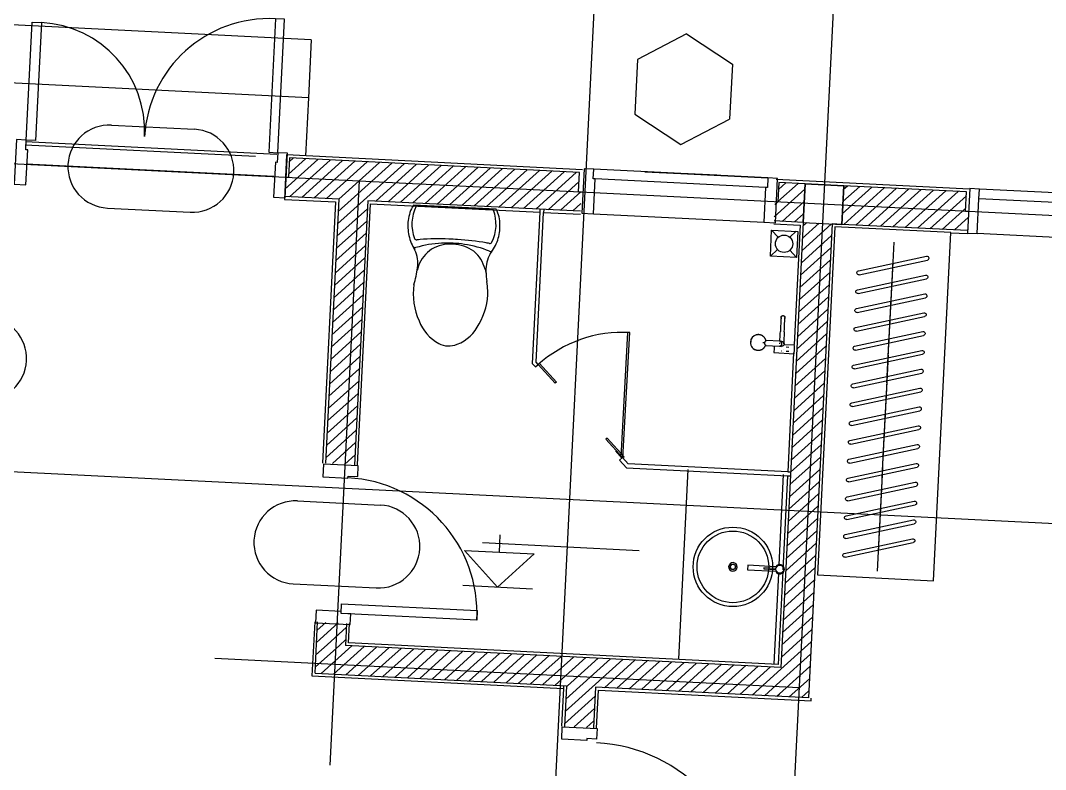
# Model space of a CAD drawing. Extents: x 549999 to 550212, y 1838161 to 1838467.
# Drawn here: x 550081.95 to 550087.24, y 1838359.02 to 1838362.88 of the extents above; entities that cross this region are included whole.
import ezdxf

# ---------------------------------------------------------------- set-up
doc = ezdxf.new("R2010")
doc.units = 0
for name, color, linetype in [('Level 1', 7, 'Continuous'), ('Level 11', 7, 'Continuous'), ('Level 13', 7, 'Continuous'), ('Level 14', 7, 'Continuous'), ('Level 18', 7, 'Continuous'), ('Level 24', 7, 'Continuous'), ('Level 25', 7, 'Continuous'), ('Level 26', 7, 'Continuous'), ('Level 3', 7, 'Continuous'), ('Level 36', 7, 'Continuous'), ('Level 39', 7, 'Continuous'), ('Level 4', 7, 'Continuous'), ('Level 5', 7, 'Continuous'), ('Level 6', 7, 'Continuous'), ('Level 7', 7, 'Continuous'), ('Level 8', 7, 'Continuous'), ('Level 9', 7, 'Continuous')]:
    doc.layers.add(name, color=color, linetype=linetype)

# ---------------------------------------------------------------- blocks, each defined once
blk = doc.blocks.new('FURNI2')
at = {"layer": 'Level 1'}
for p, q in [((-561.62, 439.54), (-561.62, 259.54)), ((-501.62, 439.54), (-561.62, 439.54)), ((-501.62, 259.54), (-501.62, 439.54)), ((-561.62, 259.54), (-501.62, 259.54))]:
    blk.add_line(p, q, dxfattribs=at)
blk = doc.blocks.new('CUADI0')
at = {"layer": 'Level 5'}
for p, q in [((-46.5, 9), (-40, 9)), ((-46.5, -9), (-46.5, 9)), ((-40, 9), (-40, -4)), ((41, 9), (47.5, 9)), ((41, -4), (41, 9)), ((47.5, 9), (47.5, -9)), ((-41, -4), (-41, -9)), ((-40, -4), (-41, -4)), ((42, -4), (41, -4)), ((42, -9), (42, -4)), ((-41, -9), (-46.5, -9)), ((-36.5, -9), (-41, -9)), ((-41, -9), (-41, -90.62)), ((-36.5, -90.62), (-36.5, -9)), ((47.5, -9), (42, -9)), ((-41, -90.62), (-36.5, -90.62))]:
    blk.add_line(p, q, dxfattribs=at)
blk.add_arc((-41.5, -9), 81.62, 270, 0, dxfattribs=at)
blk = doc.blocks.new('CUA_D3')
at = {"layer": 'Level 5'}
for p, q in [((60.35, 80.47), (60.35, 11.5)), ((65, 80.47), (60.35, 80.47)), ((65, 11.5), (65, 80.47)), ((-65, 11.5), (-65, 72.5)), ((-65, 72.5), (-60.24, 72.5)), ((-60.24, 72.5), (-60.24, 11.5)), ((-70, 11.5), (-70, -11.5)), ((-65, 11.5), (-70, 11.5)), ((-65, 6.5), (-65, 11.5)), ((-60.24, 11.5), (-65, 11.5)), ((60.35, 11.5), (65, 11.5)), ((70, 11.5), (65, 11.5)), ((65, 11.5), (65, 6.5)), ((70, -11.5), (70, 11.5)), ((-64, 6.5), (-65, 6.5)), ((-64, -11.5), (-64, 6.5)), ((65, 6.5), (64, 6.5)), ((64, 6.5), (64, -11.5)), ((-70, -11.5), (-64, -11.5)), ((64, -11.5), (70, -11.5))]:
    blk.add_line(p, q, dxfattribs=at)
for centre, radius, start, end in [((60.35, 16.05), 64.43, 90, 179.7467), ((-60.24, 16.33), 56.17, 0, 90)]:
    blk.add_arc(centre, radius, start, end, dxfattribs=at)
blk = doc.blocks.new('CUA_W0')
at = {"layer": 'Level 5'}
for p, q in [((64, 1), (18.81, 46.74)), ((65, 1.41), (19.52, 47.44)), ((0, 2.22), (0, 1.3)), ((0, 2.22), (13, 2.22)), ((13, 1.3), (0, 1.3)), ((13, 2.22), (13, 1.3)), ((52, 2.22), (52, 1.3)), ((52, 2.22), (65, 2.22)), ((65, 1.3), (52, 1.3)), ((65, 1), (59.9, 1)), ((65, 2.22), (65, 1.3))]:
    blk.add_line(p, q, dxfattribs=at)
blk.add_arc((65, 1), 65, 134.398, 180, dxfattribs=at)
blk = doc.blocks.new('SO1100')
at = {"layer": 'Level 7'}
for p, q in [((-60, 11.5), (-65, 11.5)), ((-65, 11.5), (-65, -11.5)), ((-60, 6.5), (-60, 11.5)), ((60, 11.5), (-60, 11.5)), ((65, 11.5), (60, 11.5)), ((60, 6.5), (60, 11.5)), ((65, -11.5), (65, 11.5)), ((-60, -11.5), (-60, 6.5)), ((60, 6.5), (-60, 6.5)), ((60, -11.5), (60, 6.5)), ((-65, -11.5), (-60, -11.5)), ((60, -11.5), (-60, -11.5)), ((60, -11.5), (65, -11.5))]:
    blk.add_line(p, q, dxfattribs=at)
blk = doc.blocks.new('TOILET')
at = {"layer": 'Level 3'}
for p, q in [((21.42, -1.91), (-21.42, -1.91)), ((19.4, -1.99), (-19.4, -1.99)), ((-17.17, -33.03), (-17.86, -35.55)), ((17.17, -33.03), (17.86, -35.55))]:
    blk.add_line(p, q, dxfattribs=at)
for centre, radius, start, end in [((-4.61, -11.11), 19.16, 151.2809, 176.4513), ((-0.98, -10.72), 20.73, 156.2862, 203.7138), ((-19.37, -2.64), 0.648, 92.3168, 156.2862), ((19.37, -2.64), 0.648, 23.7138, 87.6832), ((0.98, -10.72), 20.73, 336.2862, 23.7138), ((4.61, -11.11), 19.16, 3.5487, 28.7191), ((0.19, -11.41), 23.97, 176.4513, 195.2961), ((-0.19, -11.41), 23.97, 344.7039, 3.5487), ((-0.4, -11.57), 23.36, 195.2961, 215.2147), ((-18.91, -18.55), 1.17, 205.4105, 277.5788), ((0.06, -79.21), 58.69, 95.8322, 108.9927), ((17.89, -295.13), 277.84, 97.2351, 97.5788), ((-1.43, -140.04), 121.56, 90.3974, 97.407), ((0, -41.6), 20.61, 90, 122.0732), ((0, -78.67), 58.15, 84.1678, 95.8322), ((0, -346.28), 327.8, 89.6026, 90.3974), ((0, -41.6), 20.61, 57.9268, 90), ((1.43, -140.04), 121.56, 82.593, 89.6026), ((-0.06, -79.21), 58.69, 71.0073, 84.1678), ((-17.89, -295.13), 277.84, 82.4212, 82.7649), ((18.91, -18.55), 1.17, 262.4212, 334.5895), ((0.4, -11.57), 23.36, 324.7853, 344.7039), ((-19.5, -22.41), 1.38, 230.6724, 288.9927), ((-34.35, -32.74), 16.73, 355.4559, 27.38), ((-0.04, -38.4), 17.95, 127.4036, 162.5964), ((0.04, -38.4), 17.95, 17.4036, 52.5964), ((34.35, -32.74), 16.73, 152.62, 184.5441), ((19.5, -22.41), 1.38, 251.0073, 309.3276), ((-71.92, -29.75), 54.43, 346.0536, 355.4559), ((71.92, -29.75), 54.43, 184.5441, 190.2879), ((-194.83, -80.51), 217.12, 9.681, 10.8949), ((13.71, -46.12), 32.98, 174.3487, 207.6878), ((-13.71, -46.12), 32.98, 332.3122, 3.6835), ((4.51, -52.86), 21.76, 203.2216, 244.7718), ((-4.51, -52.86), 21.76, 295.2282, 336.7784), ((0, -62.44), 11.17, 244.7718, 295.2282)]:
    blk.add_arc(centre, radius, start, end, dxfattribs=at)
blk = doc.blocks.new('___V__')
at = {"layer": 'Level 3'}
for p, q in [((3.75, 8.49), (3.88, 2.89)), ((6, 8.49), (3.86, 8.49)), ((5, 5.61), (5, 4.26)), ((8.14, 8.49), (6, 8.49)), ((7, 4.26), (7, 5.61)), ((8, -2.01), (8.25, 8.49)), ((-9.89, 2.78), (-9.86, 2.78)), ((2.09, 0.87), (2.09, -6.52)), ((4.59, -6.57), (4.59, 0.79)), ((5, 1.82), (5, 1.78)), ((6, 0.78), (5.99, 0.78)), ((7, 1.78), (7, 1.85)), ((4.59, -2.01), (6, -2.01)), ((6, -2.01), (8, -2.01)), ((-0.77, -10.58), (-0.75, -10.8)), ((7.25, -10.8), (7.27, -10.58))]:
    blk.add_line(p, q, dxfattribs=at)
for points in [[(-10.24, 0.78), (-10.28, 0.78), (-10.32, 0.78), (-10.36, 0.78), (-10.4, 0.79), (-10.43, 0.8), (-10.47, 0.81), (-10.51, 0.82), (-10.55, 0.83), (-10.59, 0.84), (-10.63, 0.86), (-10.66, 0.87), (-10.7, 0.89), (-10.73, 0.91), (-10.77, 0.93), (-10.8, 0.95), (-10.83, 0.98), (-10.86, 1), (-10.9, 1.03), (-10.92, 1.05), (-10.95, 1.08), (-10.98, 1.11), (-11.01, 1.14), (-11.03, 1.17), (-11.06, 1.2), (-11.08, 1.24), (-11.1, 1.27), (-11.12, 1.31), (-11.14, 1.34), (-11.15, 1.38), (-11.17, 1.41), (-11.18, 1.45), (-11.19, 1.49), (-11.2, 1.53), (-11.21, 1.57), (-11.22, 1.61), (-11.23, 1.65), (-11.23, 1.69), (-11.23, 1.73), (-11.24, 1.77), (-11.24, 1.81), (-11.23, 1.85), (-11.23, 1.89), (-11.22, 1.93), (-11.22, 1.97), (-11.21, 2), (-11.2, 2.04), (-11.19, 2.08), (-11.18, 2.12), (-11.16, 2.16), (-11.15, 2.19), (-11.13, 2.23), (-11.11, 2.26), (-11.09, 2.3), (-11.07, 2.33), (-11.04, 2.37), (-11.02, 2.4), (-10.99, 2.43), (-10.97, 2.46), (-10.94, 2.49), (-10.91, 2.51), (-10.88, 2.54), (-10.85, 2.57), (-10.82, 2.59), (-10.79, 2.61), (-10.75, 2.63), (-10.72, 2.65), (-10.68, 2.67), (-10.65, 2.69), (-10.61, 2.71), (-10.57, 2.72), (-10.53, 2.73), (-10.49, 2.74), (-10.46, 2.75), (-10.42, 2.76), (-10.38, 2.77), (-10.34, 2.77), (-10.3, 2.78), (-10.26, 2.78), (-10.24, 2.78)], [(-2.92, 2.78), (-4.23, 2.78), (-5.42, 2.78), (-6.48, 2.78), (-7.42, 2.78), (-8.22, 2.78), (-8.89, 2.78), (-9.42, 2.78), (-9.82, 2.78), (-10.09, 2.78), (-10.22, 2.78), (-10.24, 2.78)], [(-10.24, 2.78), (-10.17, 2.78), (-9.96, 2.78), (-9.89, 2.78)], [(-9.89, 0.78), (-10.13, 0.78), (-10.23, 0.78), (-10.24, 0.78)], [(-10.24, 0.78), (-10.17, 0.78), (-9.96, 0.78), (-9.63, 0.78), (-9.15, 0.78), (-8.55, 0.78), (-7.81, 0.78), (-6.93, 0.78), (-5.93, 0.78), (-4.8, 0.78), (-3.54, 0.78), (-2.92, 0.78)], [(-9.86, 0.78), (-9.89, 0.78), (-9.89, 0.78)], [(-2.92, 2.78), (-1.79, 2.78), (-0.77, 2.78), (0.14, 2.78), (0.94, 2.78), (1.63, 2.78), (2.2, 2.78), (2.61, 2.78)], [(2.09, 0.78), (1.56, 0.78), (0.86, 0.78), (0.05, 0.78), (-0.87, 0.78), (-1.9, 0.78), (-2.92, 0.78)], [(2.09, 1.78), (2.09, 1.77), (2.09, 1.75), (2.09, 1.73), (2.09, 1.7), (2.09, 1.67), (2.09, 1.63), (2.09, 1.58), (2.09, 1.53), (2.09, 1.47), (2.09, 1.41), (2.09, 1.34), (2.09, 1.26), (2.09, 1.18), (2.09, 1.09), (2.09, 1), (2.09, 0.9), (2.09, 0.83)], [(2.66, 2.78), (3.01, 2.78), (3.24, 2.78), (3.34, 2.78)], [(3.34, 0.78), (3.22, 0.78), (2.98, 0.78), (2.82, 0.78)], [(4.59, 0.83), (4.59, 0.93), (4.59, 1.03), (4.59, 1.12), (4.59, 1.21), (4.59, 1.29), (4.59, 1.36), (4.59, 1.43), (4.59, 1.49), (4.59, 1.55), (4.59, 1.6), (4.59, 1.64), (4.59, 1.68), (4.59, 1.71), (4.59, 1.74), (4.59, 1.76), (4.59, 1.77), (4.59, 1.78)], [(5.99, 2.78), (6, 2.78), (6, 2.78)], [(2.18, -6.4), (2.02, -6.45), (1.87, -6.5), (1.72, -6.55), (1.57, -6.62), (1.43, -6.69), (1.29, -6.76), (1.15, -6.84), (1.01, -6.93), (0.88, -7.02), (0.75, -7.11), (0.62, -7.21), (0.5, -7.32), (0.39, -7.43), (0.28, -7.55), (0.17, -7.67), (0.07, -7.79), (-0.03, -7.92), (-0.12, -8.05), (-0.21, -8.18), (-0.29, -8.32), (-0.36, -8.46), (-0.43, -8.61), (-0.5, -8.75), (-0.55, -8.9), (-0.61, -9.05), (-0.65, -9.21), (-0.69, -9.36), (-0.72, -9.52), (-0.75, -9.68), (-0.77, -9.84), (-0.78, -10), (-0.79, -10.16), (-0.79, -10.32), (-0.78, -10.48), (-0.77, -10.64), (-0.75, -10.79), (-0.72, -10.95), (-0.69, -11.11), (-0.65, -11.26), (-0.61, -11.42), (-0.56, -11.57), (-0.55, -11.6)], [(7.05, -11.6), (7.1, -11.45), (7.14, -11.29), (7.18, -11.14), (7.22, -10.98), (7.24, -10.82), (7.27, -10.67), (7.28, -10.51), (7.29, -10.35), (7.29, -10.19), (7.28, -10.03), (7.27, -9.87), (7.25, -9.71), (7.23, -9.55), (7.2, -9.39), (7.16, -9.24), (7.11, -9.08), (7.06, -8.93), (7.01, -8.78), (6.95, -8.63), (6.88, -8.49), (6.8, -8.35), (6.72, -8.21), (6.64, -8.07), (6.55, -7.94), (6.45, -7.81), (6.35, -7.69), (6.24, -7.57), (6.13, -7.45), (6.02, -7.34), (5.9, -7.23), (5.77, -7.13), (5.65, -7.04), (5.52, -6.94), (5.38, -6.86), (5.24, -6.78), (5.1, -6.7), (4.95, -6.63), (4.81, -6.57), (4.66, -6.51), (4.52, -6.46)]]:
    blk.add_lwpolyline(points, dxfattribs=at)
for centre, major_axis, start_param, end_param in [((3.25, -10.25), (4.04, 0), 3.224486, 3.28342), ((3.25, -10.25), (4.04, 0), 2.807097, 2.848132), ((3.25, -10.25), (4.04, 0), 5.808134, 6.228395), ((3.25, -10.25), (4.04, 0), 0.265335, 0.301153), ((3.25, -10.47), (4.02, 0), 3.224486, 3.249095), ((3.25, -10.47), (4.02, 0), 3.262073, 3.311483), ((3.25, -10.25), (4.04, 0), 3.384639, 3.759743), ((3.25, -10.47), (4.02, 0), 3.402009, 4.712389), ((3.25, -10.25), (4.04, 0), 4.16153, 4.302053), ((3.25, -10.25), (4.04, 0), 4.558722, 4.712389), ((3.25, -10.47), (-4.02, 0), 1.570796, 3.097693)]:
    blk.add_ellipse(centre, major_axis=major_axis, ratio=0.98191, start_param=start_param, end_param=end_param, dxfattribs=at)
for points, degree in [([(2.11, 1.56), (2.09, 1.7), (2.09, 2), (2.24, 2.41), (2.52, 2.75), (2.91, 2.98), (3.2, 3.03), (3.34, 3.03)], 3), ([(2.09, 0.83), (2.09, 0.95), (2.16, 1.19), (2.44, 1.5), (2.85, 1.7), (3.18, 1.75), (3.34, 1.75)], 3), ([(3.34, 3.03), (3.49, 3.03), (3.78, 2.98), (4.16, 2.76), (4.34, 2.54), (4.41, 2.42)], 3), ([(3.34, 1.75), (3.51, 1.75), (3.83, 1.7), (4.25, 1.5), (4.53, 1.19), (4.59, 0.95), (4.59, 0.83)], 3), ([(4.43, 2.4), (4.5, 2.28), (4.57, 2.07), (4.59, 1.85), (4.59, 1.78)], 3), ([(2.12, -6.45), (2.14, -6.42), (2.16, -6.4), (2.21, -6.4), (2.26, -6.41), (2.29, -6.44), (2.31, -6.48)], 3), ([(2.31, -6.48), (2.33, -6.51), (2.36, -6.57), (2.42, -6.65), (2.47, -6.71), (2.51, -6.76), (2.55, -6.79), (2.58, -6.82), (2.6, -6.84), (2.63, -6.86), (2.67, -6.89), (2.72, -6.92), (2.77, -6.95), (2.82, -6.97), (2.86, -6.99), (2.9, -7), (2.96, -7.02), (3.07, -7.04), (3.17, -7.07), (3.25, -7.08)], 3), ([(3.15, -7.64), (3.12, -7.63), (3.07, -7.61), (3.02, -7.59), (2.99, -7.58)], 3), ([(3.25, -7.08), (3.27, -7.08), (3.3, -7.08), (3.33, -7.09), (3.34, -7.09)], 3), ([(3.3, -7.67), (3.28, -7.67), (3.27, -7.66), (3.25, -7.66)], 2), ([(3.34, -7.09), (3.41, -7.09), (3.51, -7.09), (3.62, -7.08), (3.68, -7.07), (3.72, -7.07), (3.76, -7.06), (3.81, -7.05), (3.87, -7.03), (3.92, -7.01), (3.96, -6.99), (3.98, -6.98), (3.99, -6.98), (4, -6.97), (4.02, -6.96), (4.05, -6.94), (4.09, -6.92), (4.13, -6.89), (4.15, -6.86), (4.17, -6.85), (4.19, -6.83), (4.22, -6.8), (4.24, -6.77), (4.28, -6.73), (4.31, -6.68), (4.36, -6.62), (4.38, -6.56), (4.4, -6.53)], 3), ([(3.55, -7.63), (3.53, -7.64), (3.47, -7.66), (3.4, -7.67), (3.34, -7.67)], 3), ([(4.4, -6.53), (4.41, -6.52), (4.43, -6.49), (4.46, -6.46), (4.49, -6.45), (4.53, -6.46), (4.56, -6.48), (4.57, -6.51)], 3)]:
    blk.add_open_spline(points, degree=degree, dxfattribs=at)
blk = doc.blocks.new('___B__')
at = {"layer": 'Level 3'}
for p, q in [((-49, 54.13), (49, 54.13)), ((1.19, 20.92), (-1.2, 20.92)), ((-1.2, 20.92), (-1.2, 6.42)), ((1.19, 6.43), (1.19, 20.92)), ((-0.3, 12.56), (-0.3, 6.33)), ((0.29, 12.56), (-0.3, 12.56)), ((0.29, 6.33), (0.29, 12.56)), ((-2.29, 5), (-49, 5)), ((49, 5), (2.29, 5))]:
    blk.add_line(p, q, dxfattribs=at)
for centre, radius in [((0, 28.62), 20.5), ((0, 28.62), 18.5), ((0, 28.62), 1.37), ((0, 4.35), 2)]:
    blk.add_circle(centre, radius, dxfattribs=at)
for centre, radius, start, end in [((0, 28.62), 2.2, 0, 180), ((0, 28.62), 2.2, 180, 0), ((0, 28.62), 1.37, 0, 180), ((0, 28.62), 1.37, 180, 0), ((0, 4.35), 2.39, 120.1574, 60.2316)]:
    blk.add_arc(centre, radius, start, end, dxfattribs=at)
blk = doc.blocks.new('D820X2')
at = {"layer": 'Level 5'}
for p, q in [((30.5, 4), (30.5, 74.12)), ((30.5, 74.12), (35.5, 74.12)), ((35.5, 74.12), (35.5, 4)), ((-35.5, 9), (-41, 9)), ((-41, 9), (-41, -9)), ((-35.5, 4), (-35.5, 9)), ((41, 9), (35.5, 9)), ((35.5, 9), (35.5, 4)), ((41, -9), (41, 9)), ((-34.5, 4), (-35.5, 4)), ((-34.5, -9), (-34.5, 4)), ((35.5, 4), (30.5, 4)), ((35.5, 4), (34.5, 4)), ((34.5, 4), (34.5, -9)), ((-41, -9), (-34.5, -9)), ((34.5, -9), (41, -9))]:
    blk.add_line(p, q, dxfattribs=at)
blk.add_arc((35.5, 4), 70.12, 90, 180, dxfattribs=at)
blk = doc.blocks.new('CUA_S1')
at = {"layer": 'Level 7'}
for p, q in [((-45, 11.5), (-50, 11.5)), ((-50, 11.5), (-50, -11.5)), ((-45, 6.5), (-45, 11.5)), ((45, 11.5), (-45, 11.5)), ((0, 11.5), (-45, 11.5)), ((-18.56, 11.5), (0, 11.5)), ((0, 11.5), (45, 11.5)), ((18.56, 11.5), (0, 11.5)), ((50, 11.5), (45, 11.5)), ((45, 11.5), (45, 6.5)), ((50, -11.5), (50, 11.5)), ((-44, 6.5), (-45, 6.5)), ((-44, -11.5), (-44, 6.5)), ((44, 6.5), (-44, 6.5)), ((45, 6.5), (44, 6.5)), ((44, 6.5), (44, -11.5)), ((-50, -11.5), (-44, -11.5)), ((-44, -11.5), (44, -11.5)), ((44, -11.5), (50, -11.5))]:
    blk.add_line(p, q, dxfattribs=at)
blk = doc.blocks.new('REPEAT')
at = {"layer": 'Level 11'}
for p, q in [((-151.62, -17.13), (-142.31, 17.65)), ((-149.69, -17.65), (-140.38, 17.13)), ((-141.89, -17.13), (-132.57, 17.65)), ((-139.96, -17.65), (-130.64, 17.13)), ((-132.16, -17.13), (-122.84, 17.65)), ((-130.23, -17.65), (-120.91, 17.13)), ((-122.42, -17.13), (-113.11, 17.65)), ((-120.49, -17.65), (-111.18, 17.13)), ((-112.69, -17.13), (-103.37, 17.65)), ((-110.76, -17.65), (-101.44, 17.13)), ((-102.96, -17.13), (-93.64, 17.65)), ((-101.03, -17.65), (-91.71, 17.13)), ((-93.22, -17.13), (-83.91, 17.65)), ((-91.29, -17.65), (-81.98, 17.13)), ((-83.49, -17.13), (-74.17, 17.65)), ((-81.56, -17.65), (-72.24, 17.13)), ((-73.76, -17.13), (-64.44, 17.65)), ((-71.83, -17.65), (-62.51, 17.13)), ((-64.02, -17.13), (-54.71, 17.65)), ((-62.09, -17.65), (-52.78, 17.13)), ((-54.29, -17.13), (-44.97, 17.65)), ((-52.36, -17.65), (-43.04, 17.13)), ((-44.56, -17.13), (-35.24, 17.65)), ((-42.63, -17.65), (-33.31, 17.13)), ((-34.82, -17.13), (-25.51, 17.65)), ((-32.89, -17.65), (-23.58, 17.13)), ((-25.09, -17.13), (-15.77, 17.65)), ((-23.16, -17.65), (-13.84, 17.13)), ((-15.36, -17.13), (-6.04, 17.65)), ((-13.43, -17.65), (-4.11, 17.13)), ((-5.62, -17.13), (3.69, 17.65)), ((-3.69, -17.65), (5.62, 17.13)), ((-158, 0), (-134, 0)), ((-148.27, 0), (-124.27, 0)), ((-138.53, 0), (-114.53, 0)), ((-128.8, 0), (-104.8, 0)), ((-119.07, 0), (-95.07, 0)), ((-109.33, 0), (-85.33, 0)), ((-99.6, 0), (-75.6, 0)), ((-89.87, 0), (-65.87, 0)), ((-80.13, 0), (-56.13, 0)), ((-70.4, 0), (-46.4, 0)), ((-60.67, 0), (-36.67, 0)), ((-50.93, 0), (-26.93, 0)), ((-41.2, 0), (-17.2, 0)), ((-31.47, 0), (-7.47, 0)), ((-21.73, 0), (2.27, 0)), ((-12, 0), (12, 0))]:
    blk.add_line(p, q, dxfattribs=at)
for centre, start, end in [((-141.34, 17.39), 345, 165), ((-131.61, 17.39), 345, 165), ((-121.87, 17.39), 345, 165), ((-112.14, 17.39), 345, 165), ((-102.41, 17.39), 345, 165), ((-92.67, 17.39), 345, 165), ((-82.94, 17.39), 345, 165), ((-73.21, 17.39), 345, 165), ((-63.47, 17.39), 345, 165), ((-53.74, 17.39), 345, 165), ((-44.01, 17.39), 345, 165), ((-34.27, 17.39), 345, 165), ((-24.54, 17.39), 345, 165), ((-14.81, 17.39), 345, 165), ((-5.07, 17.39), 345, 165), ((4.66, 17.39), 345, 165), ((-150.66, -17.39), 165, 345), ((-140.93, -17.39), 165, 345), ((-131.19, -17.39), 165, 345), ((-121.46, -17.39), 165, 345), ((-111.73, -17.39), 165, 345), ((-101.99, -17.39), 165, 345), ((-92.26, -17.39), 165, 345), ((-82.53, -17.39), 165, 345), ((-72.79, -17.39), 165, 345), ((-63.06, -17.39), 165, 345), ((-53.33, -17.39), 165, 345), ((-43.59, -17.39), 165, 345), ((-33.86, -17.39), 165, 345), ((-24.13, -17.39), 165, 345), ((-14.39, -17.39), 165, 345), ((-4.66, -17.39), 165, 345)]:
    blk.add_arc(centre, 1, start, end, dxfattribs=at)
blk = doc.blocks.new('SPOT_E')
at = {"layer": 'Level 24'}
for p, q in [((0, 0.2), (0, 0.3)), ((-0.1, 0.25), (0.8, 0.25)), ((0, 0), (-0.2, 0.2)), ((-0.2, 0.2), (0.2, 0.2)), ((0, 0), (-0.2, 0.2)), ((-0.2, 0.2), (0.2, 0.2)), ((0.2, 0.2), (0, 0)), ((0.2, 0.2), (0, 0)), ((-0.2, 0), (0.2, 0))]:
    blk.add_line(p, q, dxfattribs=at)
blk = doc.blocks.new('DOOR_T')
at = {"layer": 'Level 25'}
for p, q in [((-0.2381, 0.2381), (0.2381, 0.2381)), ((-0.2381, -0.2381), (0.2381, -0.2381))]:
    blk.add_line(p, q, dxfattribs=at)
for centre, start, end in [((-0.2381, 0), 90, 270), ((0.2381, 0), 270, 90)]:
    blk.add_arc(centre, 0.2381, start, end, dxfattribs=at)
blk = doc.blocks.new('WINDOW')
at = {"layer": 'Level 26'}
for p, q in [((0, 0.3175), (-0.2721, 0.1573)), ((0, 0.3175), (0.2718, 0.1574)), ((-0.2721, 0.1573), (-0.2721, -0.1572)), ((0.2718, 0.1574), (0.2718, -0.1585)), ((-0.2721, -0.1572), (0, -0.3175)), ((0, -0.3175), (0.2718, -0.1585))]:
    blk.add_line(p, q, dxfattribs=at)

msp = doc.modelspace()

# ---------------------------------------------------------------- linework, layer by layer
at = {"layer": 'Level 13'}
for p, q in [((550085.8176, 1838361.6681), (550085.8243, 1838361.8029)), ((550085.8243, 1838361.8029), (550085.9591, 1838361.7962)), ((550085.8582, 1838361.7655), (550085.8243, 1838361.8029)), ((550085.9174, 1838361.7665), (550085.9507, 1838361.7966)), ((550085.9591, 1838361.7962), (550085.9524, 1838361.6613)), ((550085.8176, 1838361.6681), (550085.855, 1838361.7019)), ((550085.9524, 1838361.6613), (550085.8176, 1838361.6681)), ((550085.9186, 1838361.6988), (550085.9524, 1838361.6613))]:
    msp.add_line(p, q, dxfattribs=at)
msp.add_circle((550085.8884, 1838361.7321), 0.045, dxfattribs=at)
at = {"layer": 'Level 14'}
for p, q in [((550083.3118, 1838362.0138), (550083.482, 1838362.1678)), ((550083.3307, 1838362.0916), (550083.4185, 1838362.171)), ((550083.3339, 1838362.1551), (550083.3549, 1838362.1742)), ((550083.3359, 1838361.9749), (550083.5456, 1838362.1646)), ((550083.3994, 1838361.9717), (550083.6092, 1838362.1614)), ((550083.463, 1838361.9685), (550083.6727, 1838362.1583)), ((550083.5265, 1838361.9653), (550083.7363, 1838362.1551)), ((550083.5901, 1838361.9622), (550083.7998, 1838362.1519)), ((550083.6537, 1838361.959), (550083.8634, 1838362.1487)), ((550083.7172, 1838361.9558), (550083.927, 1838362.1456)), ((550083.7808, 1838361.9526), (550083.9905, 1838362.1424)), ((550083.8443, 1838361.9494), (550084.0541, 1838362.1392)), ((550083.9079, 1838361.9463), (550084.1176, 1838362.136)), ((550083.9715, 1838361.9431), (550084.1812, 1838362.1329)), ((550084.035, 1838361.9399), (550084.2448, 1838362.1297)), ((550084.0986, 1838361.9367), (550084.3083, 1838362.1265)), ((550084.1621, 1838361.9336), (550084.3719, 1838362.1233)), ((550084.2257, 1838361.9304), (550084.4354, 1838362.1201)), ((550084.2893, 1838361.9272), (550084.499, 1838362.117)), ((550084.3528, 1838361.924), (550084.5626, 1838362.1138)), ((550084.4164, 1838361.9208), (550084.6261, 1838362.1106)), ((550084.4799, 1838361.9177), (550084.6897, 1838362.1074)), ((550084.5435, 1838361.9145), (550084.7532, 1838362.1043)), ((550084.6071, 1838361.9113), (550084.8168, 1838362.1011)), ((550084.6706, 1838361.9081), (550084.8306, 1838362.0529)), ((550085.8568, 1838361.9497), (550085.9609, 1838362.0439)), ((550085.86, 1838362.0132), (550085.8973, 1838362.0471)), ((550084.7342, 1838361.905), (550084.839, 1838361.9998)), ((550085.8379, 1838361.8719), (550085.9952, 1838362.0142)), ((550086.189, 1838361.8862), (550086.3422, 1838362.0248)), ((550086.1922, 1838361.9497), (550086.2787, 1838362.028)), ((550086.1954, 1838362.0133), (550086.2151, 1838362.0312)), ((550086.1961, 1838361.8319), (550086.4058, 1838362.0216)), ((550086.2596, 1838361.8287), (550086.4694, 1838362.0185)), ((550086.3232, 1838361.8255), (550086.5329, 1838362.0153)), ((550086.3867, 1838361.8223), (550086.5965, 1838362.0121)), ((550086.4503, 1838361.8192), (550086.66, 1838362.0089)), ((550086.5139, 1838361.816), (550086.7236, 1838362.0057)), ((550086.5774, 1838361.8128), (550086.7872, 1838362.0026)), ((550083.5832, 1838361.8345), (550083.7172, 1838361.9558)), ((550083.5864, 1838361.8981), (550083.6537, 1838361.959)), ((550083.5895, 1838361.9617), (550083.5901, 1838361.9622)), ((550084.7977, 1838361.9018), (550084.84, 1838361.94)), ((550085.841, 1838361.9355), (550085.856, 1838361.949)), ((550085.8783, 1838361.8478), (550085.992, 1838361.9507)), ((550086.641, 1838361.8096), (550086.8295, 1838361.9802)), ((550083.58, 1838361.771), (550083.7373, 1838361.9133)), ((550085.9418, 1838361.8446), (550085.9888, 1838361.8871)), ((550086.7045, 1838361.8065), (550086.8263, 1838361.9166)), ((550083.5768, 1838361.7074), (550083.7341, 1838361.8497)), ((550085.9793, 1838361.6964), (550086.1325, 1838361.835)), ((550085.9825, 1838361.76), (550086.0689, 1838361.8382)), ((550085.9856, 1838361.8235), (550086.0054, 1838361.8414)), ((550086.7681, 1838361.8033), (550086.8389, 1838361.8673)), ((550083.5737, 1838361.6438), (550083.731, 1838361.7862)), ((550085.9761, 1838361.6329), (550086.1334, 1838361.7752)), ((550086.8317, 1838361.8001), (550086.8357, 1838361.8038)), ((550083.5705, 1838361.5803), (550083.7278, 1838361.7226)), ((550085.9729, 1838361.5693), (550086.1302, 1838361.7116)), ((550083.5673, 1838361.5167), (550083.7246, 1838361.6591)), ((550085.9697, 1838361.5057), (550086.1271, 1838361.6481)), ((550083.5641, 1838361.4532), (550083.7214, 1838361.5955)), ((550085.9666, 1838361.4422), (550086.1239, 1838361.5845)), ((550083.5609, 1838361.3896), (550083.7182, 1838361.5319)), ((550085.9634, 1838361.3786), (550086.1207, 1838361.5209)), ((550083.5578, 1838361.326), (550083.7151, 1838361.4684)), ((550085.9602, 1838361.3151), (550086.1175, 1838361.4574)), ((550083.5546, 1838361.2625), (550083.7119, 1838361.4048)), ((550085.957, 1838361.2515), (550086.1143, 1838361.3938)), ((550083.5514, 1838361.1989), (550083.7087, 1838361.3413)), ((550085.9539, 1838361.1879), (550086.1112, 1838361.3303)), ((550083.5482, 1838361.1354), (550083.7055, 1838361.2777)), ((550085.9507, 1838361.1244), (550086.108, 1838361.2667)), ((550083.5451, 1838361.0718), (550083.7024, 1838361.2141)), ((550085.9475, 1838361.0608), (550086.1048, 1838361.2031)), ((550083.5419, 1838361.0082), (550083.6992, 1838361.1506)), ((550085.9443, 1838360.9973), (550086.1016, 1838361.1396)), ((550083.5387, 1838360.9447), (550083.696, 1838361.087)), ((550085.9411, 1838360.9337), (550086.0985, 1838361.076)), ((550083.5355, 1838360.8811), (550083.6928, 1838361.0235)), ((550085.938, 1838360.8701), (550086.0953, 1838361.0125)), ((550083.5323, 1838360.8176), (550083.6896, 1838360.9599)), ((550085.9348, 1838360.8066), (550086.0921, 1838360.9489)), ((550083.5292, 1838360.754), (550083.6865, 1838360.8963)), ((550085.9316, 1838360.743), (550086.0889, 1838360.8853)), ((550083.526, 1838360.6904), (550083.6833, 1838360.8328)), ((550085.9284, 1838360.6795), (550086.0857, 1838360.8218)), ((550083.5228, 1838360.6269), (550083.6801, 1838360.7692)), ((550085.9253, 1838360.6159), (550086.0826, 1838360.7582)), ((550083.557, 1838360.5971), (550083.6769, 1838360.7056)), ((550085.9221, 1838360.5523), (550086.0794, 1838360.6947)), ((550083.6205, 1838360.5939), (550083.6738, 1838360.6421)), ((550085.9189, 1838360.4888), (550086.0762, 1838360.6311)), ((550085.9157, 1838360.4252), (550086.073, 1838360.5675)), ((550085.9126, 1838360.3617), (550086.0699, 1838360.504)), ((550085.9094, 1838360.2981), (550086.0667, 1838360.4404)), ((550085.9062, 1838360.2345), (550086.0635, 1838360.3769)), ((550085.903, 1838360.171), (550086.0603, 1838360.3133)), ((550085.8998, 1838360.1074), (550086.0571, 1838360.2497)), ((550085.8967, 1838360.0438), (550086.054, 1838360.1862)), ((550085.8935, 1838359.9803), (550086.0508, 1838360.1226)), ((550085.8903, 1838359.9167), (550086.0476, 1838360.0591)), ((550085.8871, 1838359.8532), (550086.0444, 1838359.9955)), ((550085.884, 1838359.7896), (550086.0413, 1838359.9319)), ((550085.8808, 1838359.726), (550086.0381, 1838359.8684)), ((550083.4752, 1838359.6735), (550083.5869, 1838359.7746)), ((550083.4783, 1838359.737), (550083.5233, 1838359.7778)), ((550085.8776, 1838359.6625), (550086.0349, 1838359.8048)), ((550083.5299, 1838359.6623), (550083.6293, 1838359.7522)), ((550085.8744, 1838359.5989), (550086.0317, 1838359.7413)), ((550083.4688, 1838359.5464), (550083.5934, 1838359.6591)), ((550083.472, 1838359.6099), (550083.5299, 1838359.6623)), ((550083.4997, 1838359.5136), (550083.657, 1838359.6559)), ((550083.5934, 1838359.6591), (550083.6261, 1838359.6887)), ((550085.8712, 1838359.5354), (550086.0285, 1838359.6777)), ((550083.5632, 1838359.5104), (550083.7205, 1838359.6528)), ((550083.6268, 1838359.5073), (550083.7841, 1838359.6496)), ((550083.6904, 1838359.5041), (550083.8477, 1838359.6464)), ((550083.7539, 1838359.5009), (550083.9112, 1838359.6432)), ((550083.8175, 1838359.4977), (550083.9748, 1838359.64)), ((550083.881, 1838359.4945), (550084.0383, 1838359.6369)), ((550083.9446, 1838359.4914), (550084.1019, 1838359.6337)), ((550084.0082, 1838359.4882), (550084.1655, 1838359.6305)), ((550084.0717, 1838359.485), (550084.229, 1838359.6273)), ((550084.1353, 1838359.4818), (550084.2926, 1838359.6242)), ((550084.1988, 1838359.4787), (550084.3561, 1838359.621)), ((550084.2624, 1838359.4755), (550084.4197, 1838359.6178)), ((550084.326, 1838359.4723), (550084.4833, 1838359.6146)), ((550084.3895, 1838359.4691), (550084.5468, 1838359.6115)), ((550084.4531, 1838359.4659), (550084.6104, 1838359.6083)), ((550084.5166, 1838359.4628), (550084.6739, 1838359.6051)), ((550084.5802, 1838359.4596), (550084.7375, 1838359.6019)), ((550085.8681, 1838359.4718), (550086.0254, 1838359.6141)), ((550084.6438, 1838359.4564), (550084.8011, 1838359.5987)), ((550084.7073, 1838359.4532), (550084.8646, 1838359.5956)), ((550084.7709, 1838359.4501), (550084.9282, 1838359.5924)), ((550084.8344, 1838359.4469), (550084.9917, 1838359.5892)), ((550084.898, 1838359.4437), (550085.0553, 1838359.586)), ((550084.9616, 1838359.4405), (550085.1189, 1838359.5829)), ((550085.0251, 1838359.4374), (550085.1824, 1838359.5797)), ((550085.0887, 1838359.4342), (550085.246, 1838359.5765)), ((550085.1522, 1838359.431), (550085.3095, 1838359.5733)), ((550085.2158, 1838359.4278), (550085.3731, 1838359.5701)), ((550085.2794, 1838359.4246), (550085.4367, 1838359.567)), ((550085.3429, 1838359.4215), (550085.5002, 1838359.5638)), ((550085.4065, 1838359.4183), (550085.5638, 1838359.5606)), ((550085.47, 1838359.4151), (550085.6273, 1838359.5574)), ((550085.5336, 1838359.4119), (550085.6909, 1838359.5543)), ((550085.5972, 1838359.4088), (550085.7545, 1838359.5511)), ((550085.8649, 1838359.4082), (550086.0222, 1838359.5506)), ((550085.6607, 1838359.4056), (550085.818, 1838359.5479)), ((550085.7243, 1838359.4024), (550085.8712, 1838359.5354)), ((550084.759, 1838359.3179), (550084.898, 1838359.4437)), ((550084.7622, 1838359.3815), (550084.8344, 1838359.4469)), ((550084.7654, 1838359.4451), (550084.7709, 1838359.4501)), ((550085.7878, 1838359.3992), (550085.8681, 1838359.4718)), ((550085.915, 1838359.3929), (550086.019, 1838359.487)), ((550084.7558, 1838359.2544), (550084.9131, 1838359.3967)), ((550085.8514, 1838359.396), (550085.8649, 1838359.4082)), ((550085.9785, 1838359.3897), (550086.0158, 1838359.4234)), ((550084.8049, 1838359.2381), (550084.9099, 1838359.3331)), ((550084.8685, 1838359.2349), (550084.9068, 1838359.2696))]:
    msp.add_line(p, q, dxfattribs=at)
at = {"layer": 'Level 18'}
for p, q in [((550086.2177, 1838364.4625), (550085.1568, 1838343.2411)), ((550070.8105, 1838362.7012), (550099.944, 1838361.2447))]:
    msp.add_line(p, q, dxfattribs=at)
at = {"layer": 'Level 36'}
for p, q in [((550083.9538, 1838343.8397), (550085.0157, 1838365.0811)), ((550070.9505, 1838361.1043), (550099.992, 1838359.6524))]:
    msp.add_line(p, q, dxfattribs=at)
at = {"layer": 'Level 39'}
for p, q in [((550083.6944, 1838362.0571), (550083.5436, 1838359.0408)), ((550085.9666, 1838359.4403), (550082.9504, 1838359.5911))]:
    msp.add_line(p, q, dxfattribs=at)
at = {"layer": 'Level 4'}
for p, q in [((550083.3207, 1838362.1909), (550083.3092, 1838361.9612)), ((550084.8487, 1838362.1145), (550083.3207, 1838362.1909)), ((550083.3349, 1838362.1752), (550083.3299, 1838362.0753)), ((550084.833, 1838362.1003), (550083.3349, 1838362.1752)), ((550084.828, 1838362.0004), (550084.833, 1838362.1003)), ((550083.3149, 1838362.076), (550083.3299, 1838362.0753)), ((550086.8463, 1838362.0146), (550085.8475, 1838362.0646)), ((550085.8617, 1838362.0488), (550085.8567, 1838361.949)), ((550085.9966, 1838362.0421), (550085.8617, 1838362.0488)), ((550085.9866, 1838361.8423), (550085.9966, 1838362.0421)), ((550085.9966, 1838362.0421), (550086.1963, 1838362.0321)), ((550084.828, 1838362.0004), (550084.843, 1838361.9996)), ((550086.1963, 1838362.0321), (550086.1863, 1838361.8324)), ((550086.8305, 1838362.0004), (550086.1963, 1838362.0321)), ((550086.8255, 1838361.9005), (550086.8305, 1838362.0004)), ((550083.3092, 1838361.9612), (550083.5738, 1838361.9479)), ((550083.5896, 1838361.9622), (550083.3099, 1838361.9762)), ((550083.5738, 1838361.9479), (550083.5064, 1838360.5996)), ((550083.5896, 1838361.9622), (550083.5214, 1838360.5989)), ((550083.7394, 1838361.9547), (550083.6712, 1838360.5914)), ((550083.6862, 1838360.5906), (550083.7536, 1838361.939)), ((550084.838, 1838361.8998), (550083.7394, 1838361.9547)), ((550083.7536, 1838361.939), (550084.6275, 1838361.8953)), ((550085.8418, 1838361.9497), (550085.8567, 1838361.949)), ((550084.6275, 1838361.8953), (550084.5885, 1838361.1142)), ((550084.6089, 1838361.1214), (550084.6475, 1838361.8943)), ((550084.6283, 1838361.9103), (550084.6275, 1838361.8953)), ((550084.6482, 1838361.9093), (550084.6475, 1838361.8943)), ((550084.6475, 1838361.8943), (550084.8373, 1838361.8848)), ((550086.8255, 1838361.9005), (550086.8405, 1838361.8998)), ((550085.836, 1838361.8349), (550085.9708, 1838361.8281)), ((550085.9866, 1838361.8423), (550085.8368, 1838361.8498)), ((550085.9866, 1838361.8423), (550085.8717, 1838359.5452)), ((550085.9708, 1838361.8281), (550085.94, 1838361.2121)), ((550086.1364, 1838361.8349), (550086.0141, 1838359.3879)), ((550086.1863, 1838361.8324), (550086.1364, 1838361.8349)), ((550086.8355, 1838361.7999), (550086.1863, 1838361.8324)), ((550086.7499, 1838361.7892), (550086.8348, 1838361.7849)), ((550085.9379, 1838361.1693), (550085.9072, 1838360.5547)), ((550084.5885, 1838361.1142), (550084.6048, 1838361.0961)), ((550084.6048, 1838361.0961), (550084.6196, 1838361.1095)), ((550084.6196, 1838361.1095), (550084.6089, 1838361.1214)), ((550085.0544, 1838360.629), (550085.0396, 1838360.6156)), ((550085.0396, 1838360.6156), (550085.0752, 1838360.5763)), ((550085.0844, 1838360.5958), (550085.0544, 1838360.629)), ((550085.0752, 1838360.5763), (550085.9062, 1838360.5347)), ((550085.9072, 1838360.5547), (550085.0844, 1838360.5958)), ((550085.9072, 1838360.5547), (550085.9222, 1838360.554)), ((550085.9062, 1838360.5347), (550085.8819, 1838360.049)), ((550085.9062, 1838360.5347), (550085.9212, 1838360.534)), ((550085.8815, 1838360.0417), (550085.8575, 1838359.5609)), ((550083.4655, 1838359.7807), (550083.4515, 1838359.501)), ((550083.4672, 1838359.5152), (550083.4805, 1838359.7799)), ((550083.6303, 1838359.7724), (550083.6245, 1838359.6576)), ((550083.6403, 1838359.6718), (550083.6453, 1838359.7717)), ((550085.8717, 1838359.5452), (550083.6245, 1838359.6576)), ((550085.8575, 1838359.5609), (550083.6403, 1838359.6718)), ((550083.4515, 1838359.501), (550084.7499, 1838359.4361)), ((550083.4672, 1838359.5152), (550084.7656, 1838359.4503)), ((550084.7506, 1838359.4511), (550084.7499, 1838359.4361)), ((550084.7656, 1838359.4503), (550084.7551, 1838359.2406)), ((550084.9154, 1838359.4428), (550084.9049, 1838359.2331)), ((550086.0141, 1838359.3879), (550084.9154, 1838359.4428)), ((550084.7499, 1838359.4361), (550084.7402, 1838359.2413)), ((550084.9199, 1838359.2323), (550084.9297, 1838359.4271)), ((550084.9297, 1838359.4271), (550086.0283, 1838359.3722)), ((550086.0283, 1838359.3722), (550086.029, 1838359.3872))]:
    msp.add_line(p, q, dxfattribs=at)
at = {"layer": 'Level 6'}
for p, q in [((550085.9966, 1838362.0421), (550085.9866, 1838361.8423)), ((550085.9966, 1838362.0421), (550085.9866, 1838361.8423)), ((550086.1963, 1838362.0321), (550085.9966, 1838362.0421)), ((550086.1963, 1838362.0321), (550085.9966, 1838362.0421)), ((550086.1863, 1838361.8324), (550086.1963, 1838362.0321)), ((550086.1863, 1838361.8324), (550086.1963, 1838362.0321)), ((550085.9866, 1838361.8423), (550086.1863, 1838361.8324)), ((550085.9866, 1838361.8423), (550086.1863, 1838361.8324))]:
    msp.add_line(p, q, dxfattribs=at)
at = {"layer": 'Level 8'}
for p, q in [((550081.9716, 1838362.2433), (550083.1601, 1838362.1839)), ((550083.255, 1838362.079), (550081.9766, 1838362.1429))]:
    msp.add_line(p, q, dxfattribs=at)
at = {"layer": 'Level 9'}
for p, q in [((550083.448, 1838362.7853), (550081.8675, 1838362.8643)), ((550083.448, 1838362.7853), (550081.8675, 1838362.8643)), ((550083.448, 1838362.7853), (550083.433, 1838362.4856)), ((550083.433, 1838362.4856), (550081.8525, 1838362.5647)), ((550083.433, 1838362.4856), (550081.8525, 1838362.5647)), ((550083.433, 1838362.4856), (550083.418, 1838362.186)), ((550083.2707, 1838362.1934), (550081.9723, 1838362.2583))]:
    msp.add_line(p, q, dxfattribs=at)

# ---------------------------------------------------------------- block references
at = {"layer": 'Level 1', "xscale": 0.010000000000000004, "yscale": 0.01, "rotation": -2.8619937920406366}
msp.add_blockref('FURNI2', (550091.54, 1838357.15), dxfattribs=at)
at = {"layer": 'Level 11', "xscale": 0.010000000000000004, "yscale": -0.01, "rotation": 87.13800620795938}
msp.add_blockref('REPEAT', (550086.45, 1838361.62), dxfattribs=at)
at = {"layer": 'Level 24', "xscale": 0.9000000000000004, "yscale": 0.9, "rotation": -2.8619937920406366}
msp.add_blockref('SPOT_E', (550084.41, 1838359.96), dxfattribs=at)
at = {"layer": 'Level 25', "xscale": 0.9000000000000004, "yscale": 0.9, "rotation": -2.8619937920406366}
for p in [(550082.62, 1838362.12), (550081.55, 1838361.15), (550083.58, 1838360.18)]:
    msp.add_blockref('DOOR_T', p, dxfattribs=at)
at = {"layer": 'Level 26', "xscale": 0.9000000000000004, "yscale": 0.9, "rotation": -2.8619937920406366}
msp.add_blockref('WINDOW', (550085.37, 1838362.53), dxfattribs=at)
at = {"layer": 'Level 3', "xscale": 0.010000000000000004, "yscale": 0.01}
for name, p, rotation in [('TOILET', (550084.19, 1838361.94), -2.8619937920406366), ('___V__', (550085.86, 1838361.25), -92.86199379204065), ('___B__', (550085.91, 1838360.05), 87.13800620795936)]:
    msp.add_blockref(name, p, dxfattribs=dict(at, rotation=rotation))
at = {"layer": 'Level 5', "xscale": 0.010000000000000004}
for name, p, yscale, rotation in [('CUA_D3', (550082.62, 1838362.12), 0.01, -2.8619937920406366), ('CUA_W0', (550084.61, 1838361.1), 0.010000000000000002, -47.8619937919718), ('D820X2', (550083.58, 1838360.18), 0.01, -92.86199379204065), ('CUADI0', (550084.81, 1838358.76), 0.01, 87.13800620795936)]:
    msp.add_blockref(name, p, dxfattribs=dict(at, yscale=yscale, rotation=rotation))
at = {"layer": 'Level 7', "xscale": 0.010000000000000004, "yscale": 0.01, "rotation": -2.8619937920406366}
for name, p in [('CUA_S1', (550085.35, 1838361.98)), ('SO1100', (550087.49, 1838361.87))]:
    msp.add_blockref(name, p, dxfattribs=at)

doc.saveas('drawing.dxf')
